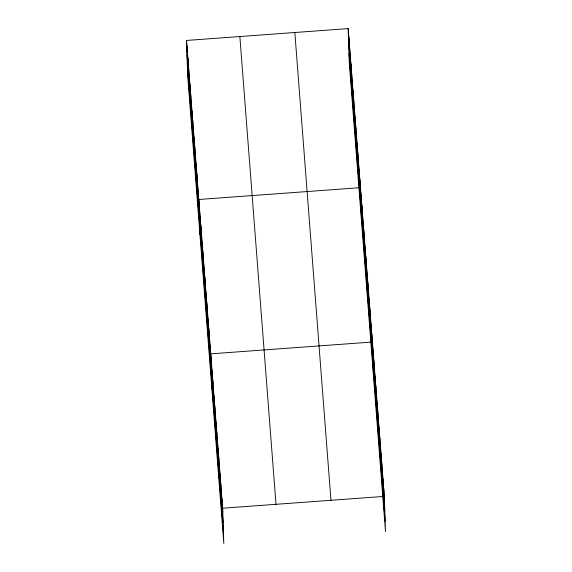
<?xml version="1.0" encoding="UTF-8"?>
<svg xmlns="http://www.w3.org/2000/svg" width="572" height="572" viewBox="0 0 572 572"><rect width="100%" height="100%" fill="white"/><g stroke="black" fill="none" stroke-linecap="round" stroke-linejoin="round"><path stroke-width="0.86" d="M186.515 40.44L222.651 508.215L223.816 543.4L187.68 75.618L186.515 40.44L348.184 28.6L384.32 496.382L385.485 531.56L349.349 63.785L348.184 28.6M359.581 187.709L198.799 199.485L199.964 234.663M370.613 342.142L210.725 353.846L211.89 389.031M222.651 508.215L382.539 496.51M348.312 32.518L384.448 500.3M348.655 42.836L384.792 510.617M349.006 53.468L385.142 521.242M294.83 32.504L330.966 500.286M239.861 36.529L276.004 504.311M186.644 44.359L222.78 512.133M186.987 54.676L223.123 522.451M187.337 65.301L223.473 533.083M383.655 487.802L383.791 491.72M382.997 479.229L383.126 483.147M382.332 470.649L382.461 474.567M381.667 462.076L381.803 465.994M381.009 453.503L381.138 457.414M380.344 444.923L380.473 448.841M379.679 436.35L379.815 440.268M379.022 427.77L379.15 431.688M378.357 419.197L378.485 423.116M377.692 410.617L377.827 414.536M377.034 402.044L377.162 405.963M376.369 393.464L376.498 397.383M375.704 384.892L375.84 388.81M375.046 376.319L375.175 380.237M374.381 367.739L374.51 371.657M373.716 359.166L373.852 363.084M373.058 350.586L373.187 354.504M372.393 342.013L373.559 377.198M371.728 333.433L371.864 337.351M371.071 324.86L371.199 328.778M370.406 316.287L370.534 320.198M369.741 307.707L369.877 311.626M369.083 299.135L369.212 303.053M368.418 290.555L368.547 294.473M367.753 281.982L367.889 285.9M367.095 273.402L367.224 277.32M366.43 264.829L366.559 268.747M365.765 256.256L365.901 260.167M365.108 247.676L365.236 251.594M364.443 239.103L364.571 243.021M363.778 230.523L363.914 234.441M363.12 221.95L363.249 225.868M362.455 213.37L362.584 217.288M361.79 204.797L361.926 208.716M361.132 196.217L361.261 200.136M360.467 187.645L361.633 222.83M359.788 178.807L359.917 182.725M359.102 169.97L359.23 173.888M358.422 161.14L358.551 165.058M357.736 152.302L357.865 156.22M357.057 143.465L357.185 147.383M356.37 134.627L356.506 138.546M355.691 125.797L355.82 129.715M355.005 116.96L355.14 120.878M354.325 108.122L354.454 112.04M353.639 99.285L353.775 103.203M352.96 90.447L353.088 94.366M352.273 81.617L352.409 85.535M351.594 72.78L351.723 76.698M350.915 63.942L351.044 67.861M350.228 55.105L350.357 59.023M349.549 46.275L349.678 50.186M348.863 37.437L348.991 41.356M221.986 499.642L222.122 503.56M221.328 491.062L221.457 494.98M220.663 482.489L220.792 486.407M219.998 473.916L220.134 477.827M219.341 465.336L219.469 469.254M218.676 456.763L218.804 460.682M218.011 448.183L218.147 452.102M217.353 439.611L217.482 443.529M216.688 431.031L216.817 434.949M216.023 422.458L216.159 426.376M215.365 413.885L215.494 417.796M214.7 405.305L214.829 409.223M214.035 396.732L214.171 400.65M213.377 388.152L213.506 392.07M212.712 379.579L212.841 383.497M212.048 370.999L212.183 374.917M211.39 362.426L211.518 366.345M210.06 345.273L210.196 349.192M209.402 336.701L209.531 340.619M208.737 328.121L208.866 332.039M208.072 319.548L208.208 323.466M207.414 310.968L207.543 314.886M206.749 302.395L206.878 306.313M206.084 293.815L206.22 297.733M205.427 285.242L205.555 289.16M204.762 276.669L204.89 280.58M204.104 268.089L204.233 272.007M203.439 259.516L203.568 263.435M202.774 250.936L202.903 254.855M202.116 242.364L202.245 246.282M201.451 233.784L201.58 237.702M200.786 225.211L200.915 229.129M200.128 216.638L200.257 220.549M199.464 208.058L199.592 211.976M198.119 190.648L198.248 194.566M197.433 181.81L197.562 185.728M196.754 172.973L196.882 176.891M196.067 164.143L196.196 168.054M195.388 155.305L195.517 159.223M194.702 146.468L194.838 150.386M194.022 137.63L194.151 141.549M193.336 128.793L193.472 132.711M192.657 119.963L192.785 123.881M191.97 111.125L192.106 115.043M191.291 102.288L191.42 106.206M190.612 93.45L190.741 97.369M189.925 84.62L190.054 88.531M189.246 75.783L189.375 79.701M188.56 66.945L188.688 70.864M187.881 58.108L188.009 62.026M187.194 49.271L187.323 53.189"/></g></svg>
